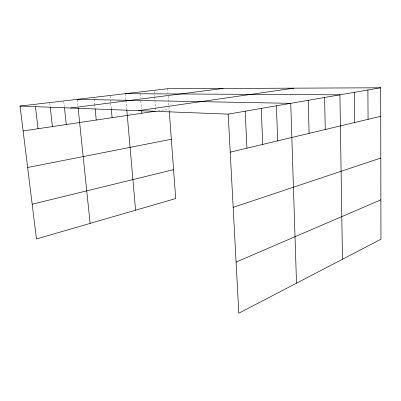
<?xml version="1.0" encoding="UTF-8"?>
<svg xmlns="http://www.w3.org/2000/svg" width="401" height="401" viewBox="0 0 401 401"><rect width="100%" height="100%" fill="white"/><g stroke="black" fill="none" stroke-linecap="round" stroke-linejoin="round"><path stroke-width="0.3" stroke-dasharray="2 1.5" d="M158.195 110.786L169.137 109.152M49.769 103.192L50.12 106.27M63.779 101.548L64.32 106.516M77.288 99.949L77.919 106.049M94.185 99.207L94.666 104.11M94.726 104.721L95.087 108.4M110.095 96.1L110.38 99.182M110.435 99.799L111.298 109.042M125.428 94.305L125.919 99.889M125.974 100.511L126.736 109.197M140.215 93.779L140.566 98.034M140.816 101.077L141.468 108.977M154.235 91.528L154.616 96.435M154.661 97.047L154.901 100.115M154.951 100.726L155.713 110.536M167.638 88.716L167.959 93.052M168.184 96.15L169.317 111.573"/><path stroke-width="0.6" d="M236.094 262.069L380.88 199.813M233.171 207.352L380.81 158.034M32.175 204.214L173.568 169.653M230.224 152.159L380.739 116.3M27.639 167.503L171.342 139.262M228.194 114.135L380.689 87.784L380.95 239.232L238.821 313.216L228.194 114.135L20.05 106.059L36.471 238.971L175.688 198.55L169.317 111.573M23.128 130.957L155.157 111.242M138.475 110.656L293.783 88.165M70.536 108.019L223.121 88.476M20.05 106.059L167.638 88.716L380.689 87.784M125.378 93.684L339.923 94.831L342.459 259.267M77.223 99.343L290.74 103.328L296.514 283.186M35.443 106.731L38.05 128.731M50.19 106.887L52.421 126.581M64.456 107.754L66.275 124.516M78.11 107.879L90.125 223.392M95.147 109.012L96.23 120.039M111.298 109.042L112.095 117.668M126.791 109.819L135.583 210.194M141.568 110.195L141.819 113.232M245.186 111.202L246.946 148.175M261.221 108.43L262.74 144.415M276.384 105.809L277.682 140.851M308.224 100.305L309.091 133.368M324.584 97.478L325.241 129.523M354.329 92.34L354.649 122.516M367.897 89.994L368.073 119.318"/></g></svg>
